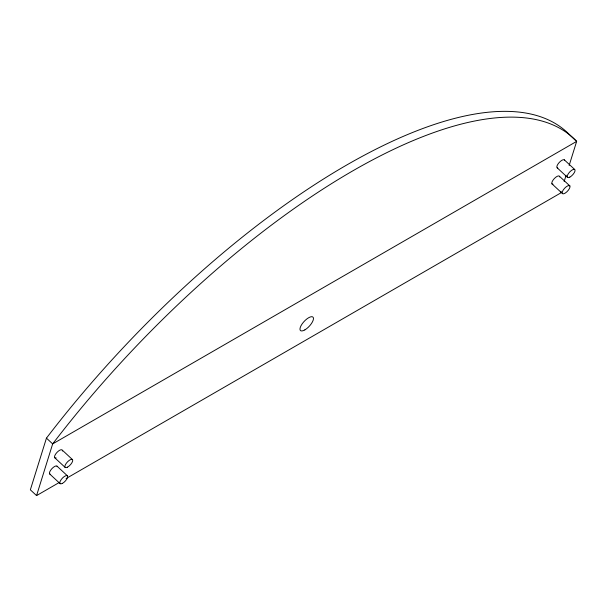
<?xml version="1.0" encoding="UTF-8"?>
<svg xmlns="http://www.w3.org/2000/svg" width="607" height="607" viewBox="0 0 607 607"><rect width="100%" height="100%" fill="white"/><g stroke="black" fill="none" stroke-linecap="round" stroke-linejoin="round"><path stroke-width="0.91" d="M569.154 165.445L576.65 141.385L570.436 135.611A465.463 178.693 -47.1 0 0 46.451 438.133L30.35 489.819L36.564 495.593L59.562 482.315M36.564 495.593L52.665 443.907L576.65 141.385A465.463 178.693 -47.1 0 0 52.665 443.907L46.451 438.133M561.103 191.288L560.549 193.072L66.133 478.521M564.161 181.485L566.103 175.248M564.328 159.853L574.685 169.474M557.218 167.843L567.568 177.472M559.517 176.318L569.867 185.939A5.357 2.056 -47.1 0 1 565.132 193.147A5.357 2.056 -47.1 0 1 563.235 189.983A5.357 2.056 -47.1 0 1 569.867 185.939M551.93 183.815L562.287 193.436M72.377 459.514L62.02 449.886A5.357 2.056 -47.1 0 0 55.905 453.71A5.357 2.056 -47.1 0 0 56.17 457.936M54.858 457.853L65.215 467.473M56.99 466.123L67.347 475.744M49.782 474.052L60.139 483.673M50.32 474.249A5.357 2.056 -47.1 0 1 51.777 468.794A5.357 2.056 -47.1 0 1 57.286 466.593M557.78 168.018A5.357 2.056 -47.1 0 1 559.062 162.668A5.357 2.056 -47.1 0 1 564.654 160.294M62.324 450.341A5.357 2.056 -47.1 0 1 62.369 451.039M552.985 184.225A5.357 2.056 -47.1 0 1 554.138 178.746A5.357 2.056 -47.1 0 1 559.669 176.918M569.821 177.13A5.357 2.056 -47.1 0 0 575.011 169.914A5.357 2.056 -47.1 0 0 568.554 173.367A5.357 2.056 -47.1 0 0 569.821 177.13M62.331 483.422A5.357 2.056 -47.1 0 0 67.643 476.214A5.357 2.056 -47.1 0 0 61.254 479.492A5.357 2.056 -47.1 0 0 62.331 483.422M304.828 329.905A9.188 3.528 -47.1 0 0 313.295 317.537A9.188 3.528 -47.1 0 0 302.043 324.032A9.188 3.528 -47.1 0 0 304.828 329.905M67.438 467.178A5.357 2.056 -47.1 0 0 72.681 459.969A5.357 2.056 -47.1 0 0 66.262 463.331A5.357 2.056 -47.1 0 0 67.438 467.178"/></g></svg>
